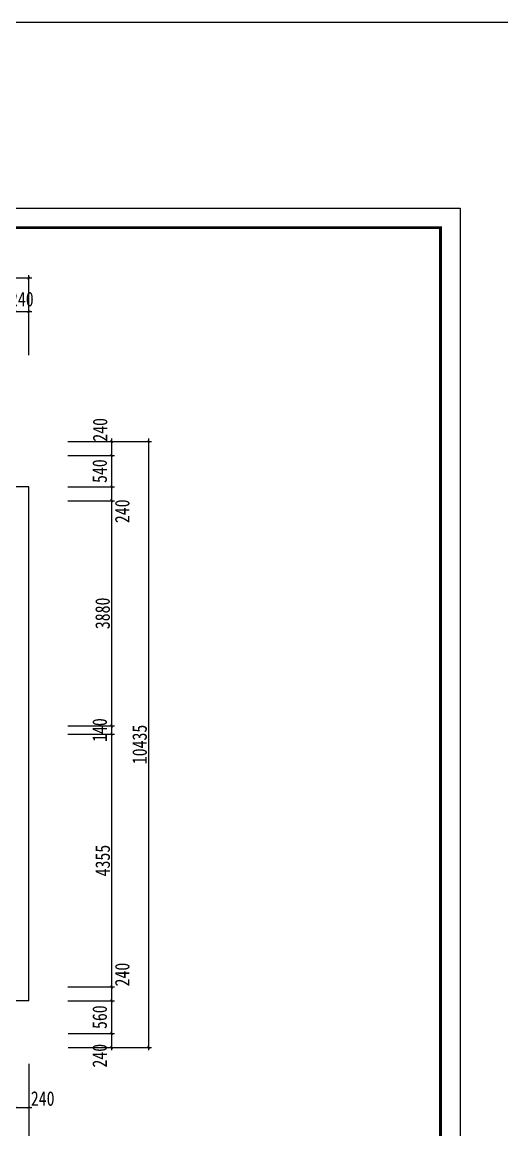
# Model space of a CAD drawing. Header units: millimetres. Extents: x -77055 to 331180, y -861586 to -491011.
# Drawn here: x 157400 to 165665, y -772042 to -752963 of the extents above; entities that cross this region are included whole.
import ezdxf

# ---------------------------------------------------------------- set-up
doc = ezdxf.new("R2010")
doc.units = ezdxf.units.MM
doc.header["$PDMODE"] = 3
for name, color, linetype in [('0-01图框模板说明', 2, 'Continuous'), ('0-02图框细线', 136, 'Continuous'), ('250', 250, 'Continuous')]:
    doc.layers.add(name, color=color, linetype=linetype)
doc.styles.add('DIM', font='simhei.ttf', dxfattribs={"width": 0.8})
doc.dimstyles.new('1-50', dxfattribs={"dimscale": 50, "dimtxt": 5, "dimasz": 1, "dimexe": 1, "dimexo": 0.1, "dimgap": 0.5, "dimtad": 1, "dimdec": 0, "dimdsep": 46, "dimtxsty": 'DIM', "dimblk": 'ARCHTICK', "dimcen": 4, "dimdle": 1, "dimclrd": 3, "dimclre": 3, "dimclrt": 1, "dimadec": 0, "dimazin": 0, "dimtfac": 1, "dimtdec": 0, "dimtmove": 2, "dimatfit": 3, "dimldrblk": 'DOT', "dimfxl": 15, "dimfxlon": 1, "dimarcsym": 0})

# ---------------------------------------------------------------- blocks, each defined once
blk = doc.blocks.new('_ArchTick')
at = {"color": 0, "linetype": 'ByBlock', "const_width": 0.15}
blk.add_lwpolyline([(-0.5, -0.5), (0.5, 0.5)], dxfattribs=at)
blk = doc.blocks.new('*D365')
at = {"layer": '250', "color": 3, "lineweight": -2}
for p, q in [((158189, -760186), (158989, -760186)), ((158939, -760136), (158939, -760476)), ((158189, -760426), (158989, -760426))]:
    blk.add_line(p, q, dxfattribs=at)
at = {"layer": 'Defpoints', "color": 0}
for p in [(156690, -760186), (156690, -760426), (158939, -760426)]:
    blk.add_point(p, dxfattribs=at)
at = {"layer": '250', "color": 3, "lineweight": -2, "xscale": 50, "yscale": 50, "zscale": 50}
for p, rotation in [((158939, -760186), 90), ((158939, -760426), 270)]:
    blk.add_blockref('_ArchTick', p, dxfattribs=dict(at, rotation=rotation))
at = {"layer": '250', "color": 1, "insert": (158744, -759985), "char_height": 250, "attachment_point": 5, "rotation": 90, "style": 'DIM'}
blk.add_mtext('240', dxfattribs=at)
blk = doc.blocks.new('_Dot')
at = {"color": 0, "linetype": 'ByBlock', "lineweight": -2}
blk.add_line((-0.5, 0), (-1, 0), dxfattribs=at)
at = {"color": 0, "linetype": 'ByBlock', "const_width": 0.5}
blk.add_lwpolyline([(-0.25, 0, 1), (0.25, 0, 1)], format="xyb", close=True, dxfattribs=at)
blk = doc.blocks.new('*D366')
at = {"layer": '250', "color": 3, "lineweight": -2}
for p, q in [((158189, -760426), (158989, -760426)), ((158939, -760376), (158939, -761016)), ((158189, -760966), (158989, -760966))]:
    blk.add_line(p, q, dxfattribs=at)
at = {"layer": 'Defpoints', "color": 0}
for p in [(156690, -760426), (157715, -760966), (158939, -760966)]:
    blk.add_point(p, dxfattribs=at)
at = {"layer": '250', "color": 3, "lineweight": -2, "xscale": 50, "yscale": 50, "zscale": 50}
for p, rotation in [((158939, -760426), 90), ((158939, -760966), 270)]:
    blk.add_blockref('_ArchTick', p, dxfattribs=dict(at, rotation=rotation))
at = {"layer": '250', "color": 1, "insert": (158737, -760696), "char_height": 250, "attachment_point": 5, "rotation": 90, "style": 'DIM'}
blk.add_mtext('540', dxfattribs=at)
blk = doc.blocks.new('*D367')
at = {"layer": '250', "color": 3, "lineweight": -2}
for p, q in [((158189, -760966), (158989, -760966)), ((158939, -760916), (158939, -761256)), ((158189, -761206), (158989, -761206))]:
    blk.add_line(p, q, dxfattribs=at)
at = {"layer": 'Defpoints', "color": 0}
for p in [(157715, -760966), (157475, -761206), (158939, -761206)]:
    blk.add_point(p, dxfattribs=at)
at = {"layer": '250', "color": 3, "lineweight": -2, "xscale": 50, "yscale": 50, "zscale": 50}
for p, rotation in [((158939, -760966), 90), ((158939, -761206), 270)]:
    blk.add_blockref('_ArchTick', p, dxfattribs=dict(at, rotation=rotation))
at = {"layer": '250', "color": 1, "insert": (159126, -761388), "char_height": 250, "attachment_point": 5, "rotation": 90, "style": 'DIM'}
blk.add_mtext('240', dxfattribs=at)
blk = doc.blocks.new('*D368')
at = {"layer": '250', "color": 3, "lineweight": -2}
for p, q in [((158189, -761206), (158989, -761206)), ((158939, -761156), (158939, -765136)), ((158189, -765086), (158989, -765086))]:
    blk.add_line(p, q, dxfattribs=at)
at = {"layer": 'Defpoints', "color": 0}
for p in [(157475, -761206), (157475, -765086), (158939, -765086)]:
    blk.add_point(p, dxfattribs=at)
at = {"layer": '250', "color": 3, "lineweight": -2, "xscale": 50, "yscale": 50, "zscale": 50}
for p, rotation in [((158939, -761206), 90), ((158939, -765086), 270)]:
    blk.add_blockref('_ArchTick', p, dxfattribs=dict(at, rotation=rotation))
at = {"layer": '250', "color": 1, "insert": (158787, -763146), "char_height": 250, "attachment_point": 5, "rotation": 90, "style": 'DIM'}
blk.add_mtext('3880', dxfattribs=at)
blk = doc.blocks.new('*D369')
at = {"layer": '250', "color": 3, "lineweight": -2}
for p, q in [((158939, -765036), (158939, -765276)), ((158189, -765086), (158989, -765086)), ((158189, -765226), (158989, -765226))]:
    blk.add_line(p, q, dxfattribs=at)
at = {"layer": 'Defpoints', "color": 0}
for p in [(157475, -765086), (157475, -765226), (158939, -765226)]:
    blk.add_point(p, dxfattribs=at)
at = {"layer": '250', "color": 3, "lineweight": -2, "xscale": 50, "yscale": 50, "zscale": 50}
for p, rotation in [((158939, -765086), 90), ((158939, -765226), 270)]:
    blk.add_blockref('_ArchTick', p, dxfattribs=dict(at, rotation=rotation))
at = {"layer": '250', "color": 1, "insert": (158737, -765156), "char_height": 250, "attachment_point": 5, "rotation": 90, "style": 'DIM'}
blk.add_mtext('140', dxfattribs=at)
blk = doc.blocks.new('*D370')
at = {"layer": '250', "color": 3, "lineweight": -2}
for p, q in [((158189, -765226), (158989, -765226)), ((158939, -765176), (158939, -769631)), ((158189, -769581), (158989, -769581))]:
    blk.add_line(p, q, dxfattribs=at)
at = {"layer": 'Defpoints', "color": 0}
for p in [(157475, -765226), (157475, -769581), (158939, -769581)]:
    blk.add_point(p, dxfattribs=at)
at = {"layer": '250', "color": 3, "lineweight": -2, "xscale": 50, "yscale": 50, "zscale": 50}
for p, rotation in [((158939, -765226), 90), ((158939, -769581), 270)]:
    blk.add_blockref('_ArchTick', p, dxfattribs=dict(at, rotation=rotation))
at = {"layer": '250', "color": 1, "insert": (158789, -767404), "char_height": 250, "attachment_point": 5, "rotation": 90, "style": 'DIM'}
blk.add_mtext('4355', dxfattribs=at)
blk = doc.blocks.new('*D371')
at = {"layer": '250', "color": 3, "lineweight": -2}
for p, q in [((158189, -769581), (158989, -769581)), ((158939, -769531), (158939, -769871)), ((158189, -769821), (158989, -769821))]:
    blk.add_line(p, q, dxfattribs=at)
at = {"layer": 'Defpoints', "color": 0}
for p in [(157475, -769581), (157715, -769821), (158939, -769821)]:
    blk.add_point(p, dxfattribs=at)
at = {"layer": '250', "color": 3, "lineweight": -2, "xscale": 50, "yscale": 50, "zscale": 50}
for p, rotation in [((158939, -769581), 90), ((158939, -769821), 270)]:
    blk.add_blockref('_ArchTick', p, dxfattribs=dict(at, rotation=rotation))
at = {"layer": '250', "color": 1, "insert": (159126, -769368), "char_height": 250, "attachment_point": 5, "rotation": 90, "style": 'DIM'}
blk.add_mtext('240', dxfattribs=at)
blk = doc.blocks.new('*D372')
at = {"layer": '250', "color": 3, "lineweight": -2}
for p, q in [((158194, -769821), (158989, -769821)), ((158939, -769771), (158939, -770431)), ((158194, -770381), (158989, -770381))]:
    blk.add_line(p, q, dxfattribs=at)
at = {"layer": 'Defpoints', "color": 0}
for p in [(158189, -769821), (158189, -770381), (158939, -770381)]:
    blk.add_point(p, dxfattribs=at)
at = {"layer": '250', "color": 3, "lineweight": -2, "xscale": 50, "yscale": 50, "zscale": 50}
for p, rotation in [((158939, -769821), 90), ((158939, -770381), 270)]:
    blk.add_blockref('_ArchTick', p, dxfattribs=dict(at, rotation=rotation))
at = {"layer": '250', "color": 1, "insert": (158737, -770101), "char_height": 250, "attachment_point": 5, "rotation": 90, "style": 'DIM'}
blk.add_mtext('560', dxfattribs=at)
blk = doc.blocks.new('*D373')
at = {"layer": '250', "color": 3, "lineweight": -2}
for p, q in [((158194, -770381), (158989, -770381)), ((158939, -770331), (158939, -770671)), ((158194, -770621), (158989, -770621))]:
    blk.add_line(p, q, dxfattribs=at)
at = {"layer": 'Defpoints', "color": 0}
for p in [(158189, -770381), (158189, -770621), (158939, -770621)]:
    blk.add_point(p, dxfattribs=at)
at = {"layer": '250', "color": 3, "lineweight": -2, "xscale": 50, "yscale": 50, "zscale": 50}
for p, rotation in [((158939, -770381), 90), ((158939, -770621), 270)]:
    blk.add_blockref('_ArchTick', p, dxfattribs=dict(at, rotation=rotation))
at = {"layer": '250', "color": 1, "insert": (158737, -770765), "char_height": 250, "attachment_point": 5, "rotation": 90, "style": 'DIM'}
blk.add_mtext('240', dxfattribs=at)
blk = doc.blocks.new('*D382')
at = {"layer": '250', "color": 3, "lineweight": -2}
for p, q in [((157225, -757949), (157565, -757949)), ((157275, -758699), (157275, -757899)), ((157515, -758699), (157515, -757899))]:
    blk.add_line(p, q, dxfattribs=at)
at = {"layer": 'Defpoints', "color": 0}
for p in [(157515, -757949), (157515, -760637), (157275, -760877)]:
    blk.add_point(p, dxfattribs=at)
at = {"layer": '250', "color": 3, "lineweight": -2, "xscale": 50, "yscale": 50, "zscale": 50, "rotation": 180}
blk.add_blockref('_ArchTick', (157275, -757949), dxfattribs=at)
at = {"layer": '250', "color": 3, "lineweight": -2, "xscale": 50, "yscale": 50, "zscale": 50}
blk.add_blockref('_ArchTick', (157515, -757949), dxfattribs=at)
at = {"layer": '250', "color": 1, "insert": (157395, -757735), "char_height": 250, "attachment_point": 5, "style": 'DIM'}
blk.add_mtext('240', dxfattribs=at)
blk = doc.blocks.new('*D400')
at = {"layer": '250', "color": 3, "lineweight": -2}
for p, q in [((157275, -770907), (157275, -771707)), ((157515, -770907), (157515, -771707)), ((157225, -771657), (157565, -771657))]:
    blk.add_line(p, q, dxfattribs=at)
at = {"layer": 'Defpoints', "color": 0}
for p in [(157275, -770816), (157515, -770810), (157515, -771657)]:
    blk.add_point(p, dxfattribs=at)
at = {"layer": '250', "color": 3, "lineweight": -2, "xscale": 50, "yscale": 50, "zscale": 50, "rotation": 180}
blk.add_blockref('_ArchTick', (157275, -771657), dxfattribs=at)
at = {"layer": '250', "color": 3, "lineweight": -2, "xscale": 50, "yscale": 50, "zscale": 50}
blk.add_blockref('_ArchTick', (157515, -771657), dxfattribs=at)
at = {"layer": '250', "color": 1, "insert": (157754, -771504), "char_height": 250, "attachment_point": 5, "style": 'DIM'}
blk.add_mtext('240', dxfattribs=at)
blk = doc.blocks.new('*D401')
at = {"layer": '250', "color": 3, "lineweight": -2}
for p, q in [((157565, -757371), (143195, -757371)), ((143245, -758121), (143245, -757321)), ((157515, -758121), (157515, -757321))]:
    blk.add_line(p, q, dxfattribs=at)
at = {"layer": 'Defpoints', "color": 0}
for p in [(143245, -757371), (143245, -758699), (157515, -758699)]:
    blk.add_point(p, dxfattribs=at)
at = {"layer": '250', "color": 3, "lineweight": -2, "xscale": 50, "yscale": 50, "zscale": 50, "rotation": 180}
blk.add_blockref('_ArchTick', (143245, -757371), dxfattribs=at)
at = {"layer": '250', "color": 3, "lineweight": -2, "xscale": 50, "yscale": 50, "zscale": 50}
blk.add_blockref('_ArchTick', (157515, -757371), dxfattribs=at)
at = {"layer": '250', "color": 1, "insert": (150380, -757219), "char_height": 250, "attachment_point": 5, "style": 'DIM'}
blk.add_mtext('14270', dxfattribs=at)
blk = doc.blocks.new('*D402')
at = {"layer": '250', "color": 3, "lineweight": -2}
for p, q in [((143245, -771445), (143245, -772245)), ((157515, -771445), (157515, -772245)), ((157565, -772195), (143195, -772195))]:
    blk.add_line(p, q, dxfattribs=at)
at = {"layer": 'Defpoints', "color": 0}
for p in [(143245, -770810), (157515, -770810), (143245, -772195)]:
    blk.add_point(p, dxfattribs=at)
at = {"layer": '250', "color": 3, "lineweight": -2, "xscale": 50, "yscale": 50, "zscale": 50, "rotation": 180}
blk.add_blockref('_ArchTick', (143245, -772195), dxfattribs=at)
at = {"layer": '250', "color": 3, "lineweight": -2, "xscale": 50, "yscale": 50, "zscale": 50}
blk.add_blockref('_ArchTick', (157515, -772195), dxfattribs=at)
at = {"layer": '250', "color": 1, "insert": (150380, -772044), "char_height": 250, "attachment_point": 5, "style": 'DIM'}
blk.add_mtext('14270', dxfattribs=at)
blk = doc.blocks.new('*D404')
at = {"layer": '250', "color": 3, "lineweight": -2}
for p, q in [((158827, -760186), (159627, -760186)), ((159577, -760136), (159577, -770671)), ((158827, -770621), (159627, -770621))]:
    blk.add_line(p, q, dxfattribs=at)
at = {"layer": 'Defpoints', "color": 0}
for p in [(158189, -760186), (158189, -770621), (159577, -770621)]:
    blk.add_point(p, dxfattribs=at)
at = {"layer": '250', "color": 3, "lineweight": -2, "xscale": 50, "yscale": 50, "zscale": 50}
for p, rotation in [((159577, -760186), 90), ((159577, -770621), 270)]:
    blk.add_blockref('_ArchTick', p, dxfattribs=dict(at, rotation=rotation))
at = {"layer": '250', "color": 1, "insert": (159425, -765404), "char_height": 250, "attachment_point": 5, "rotation": 90, "style": 'DIM'}
blk.add_mtext('10435', dxfattribs=at)
blk = doc.blocks.new('A$C277C16EF')
at = {"layer": '0-01图框模板说明', "color": 2, "const_width": 49}
blk.add_lwpolyline([(-338, 19745), (-338, 338), (-28062, 338), (-28062, 19745)], close=True, dxfattribs=at)
at = {"layer": '0-02图框细线'}
blk.add_lwpolyline([(0, 20083), (0, 0), (-28400, 0), (-28400, 20083)], close=True, dxfattribs=at)

msp = doc.modelspace()

# ---------------------------------------------------------------- linework, layer by layer
at = {"layer": '250', "color": 7}
for p, q in [((157515.2, -760966.4), (156730.2, -760966.4)), ((157515.2, -769821.4), (157515.2, -760966.4)), ((157515.2, -769821.4), (156720.2, -769821.4))]:
    msp.add_line(p, q, dxfattribs=at)
msp.add_lwpolyline([(129716.1, -752963.2), (173676.9, -752963.2), (173676.9, -781611.8), (129716.1, -781611.8)], close=True, dxfattribs=at)

# ---------------------------------------------------------------- block references
msp.add_blockref('A$C277C16EF', (164944.6, -776248.9), dxfattribs=at)

# ---------------------------------------------------------------- dimensions: what is measured, and where the dimension line sits
for base, p1, p2, picture, middle in [((143245.2, -757370.6), (157515.2, -758699), (143245.2, -758699), '*D401', (150380.2, -757219.2)), ((143245.2, -772195.4), (157515.2, -770810), (143245.2, -770810), '*D402', (150380.2, -772044))]:
    dim = msp.add_linear_dim(base=base, p1=p1, p2=p2, dimstyle='1-50', dxfattribs=at)
    dim.commit()
    dim.dimension.update_dxf_attribs({"geometry": picture, "text_midpoint": middle})
for base, p1, p2, angle, picture, middle in [((157515.2, -757949), (157275.2, -760877.5), (157515.2, -760637.5), 180, '*D382', (157395.2, -757735.1)), ((159576.5, -770621.4), (158188.6, -760186.4), (158188.6, -770621.4), 270, '*D404', (159425.1, -765403.9)), ((158938.6, -765086.4), (157475.1, -761206.4), (157475.1, -765086.4), 270, '*D368', (158787.1, -763146.4)), ((158938.6, -769581.4), (157475.1, -765226.4), (157475.1, -769581.4), 270, '*D370', (158788.6, -767403.9))]:
    dim = msp.add_linear_dim(base=base, p1=p1, p2=p2, angle=angle, dimstyle='1-50', dxfattribs=at)
    dim.commit()
    dim.dimension.update_dxf_attribs({"geometry": picture, "text_midpoint": middle})
for base, p1, p2, angle, picture, middle in [((158938.6, -760426.4), (156690.1, -760186.4), (156690.1, -760426.4), 270, '*D365', (158744.2, -759985.2)), ((158938.6, -760966.4), (156690.1, -760426.4), (157715.1, -760966.4), 270, '*D366', (158736.8, -760696.4)), ((158938.6, -761206.4), (157715.1, -760966.4), (157475.1, -761206.4), 270, '*D367', (159126.1, -761387.7)), ((158938.6, -765226.4), (157475.1, -765086.4), (157475.1, -765226.4), 270, '*D369', (158736.8, -765156.4)), ((158938.6, -769821.4), (157475.1, -769581.4), (157715.1, -769821.4), 270, '*D371', (159126.1, -769368.3)), ((158938.6, -770381.4), (158188.6, -769821.4), (158188.6, -770381.4), 270, '*D372', (158736.8, -770101.4)), ((158938.6, -770621.4), (158188.6, -770381.4), (158188.6, -770621.4), 270, '*D373', (158736.8, -770765)), ((157515.2, -771656.8), (157275.2, -770816.1), (157515.2, -770810), 180, '*D400', (157753.8, -771504.1))]:
    dim = msp.add_linear_dim(base=base, p1=p1, p2=p2, angle=angle, dimstyle='1-50', dxfattribs=at)
    dim.commit()
    dim.dimension.update_dxf_attribs({"geometry": picture, "text_midpoint": middle, "dimtype": 160})

doc.saveas('drawing.dxf')
